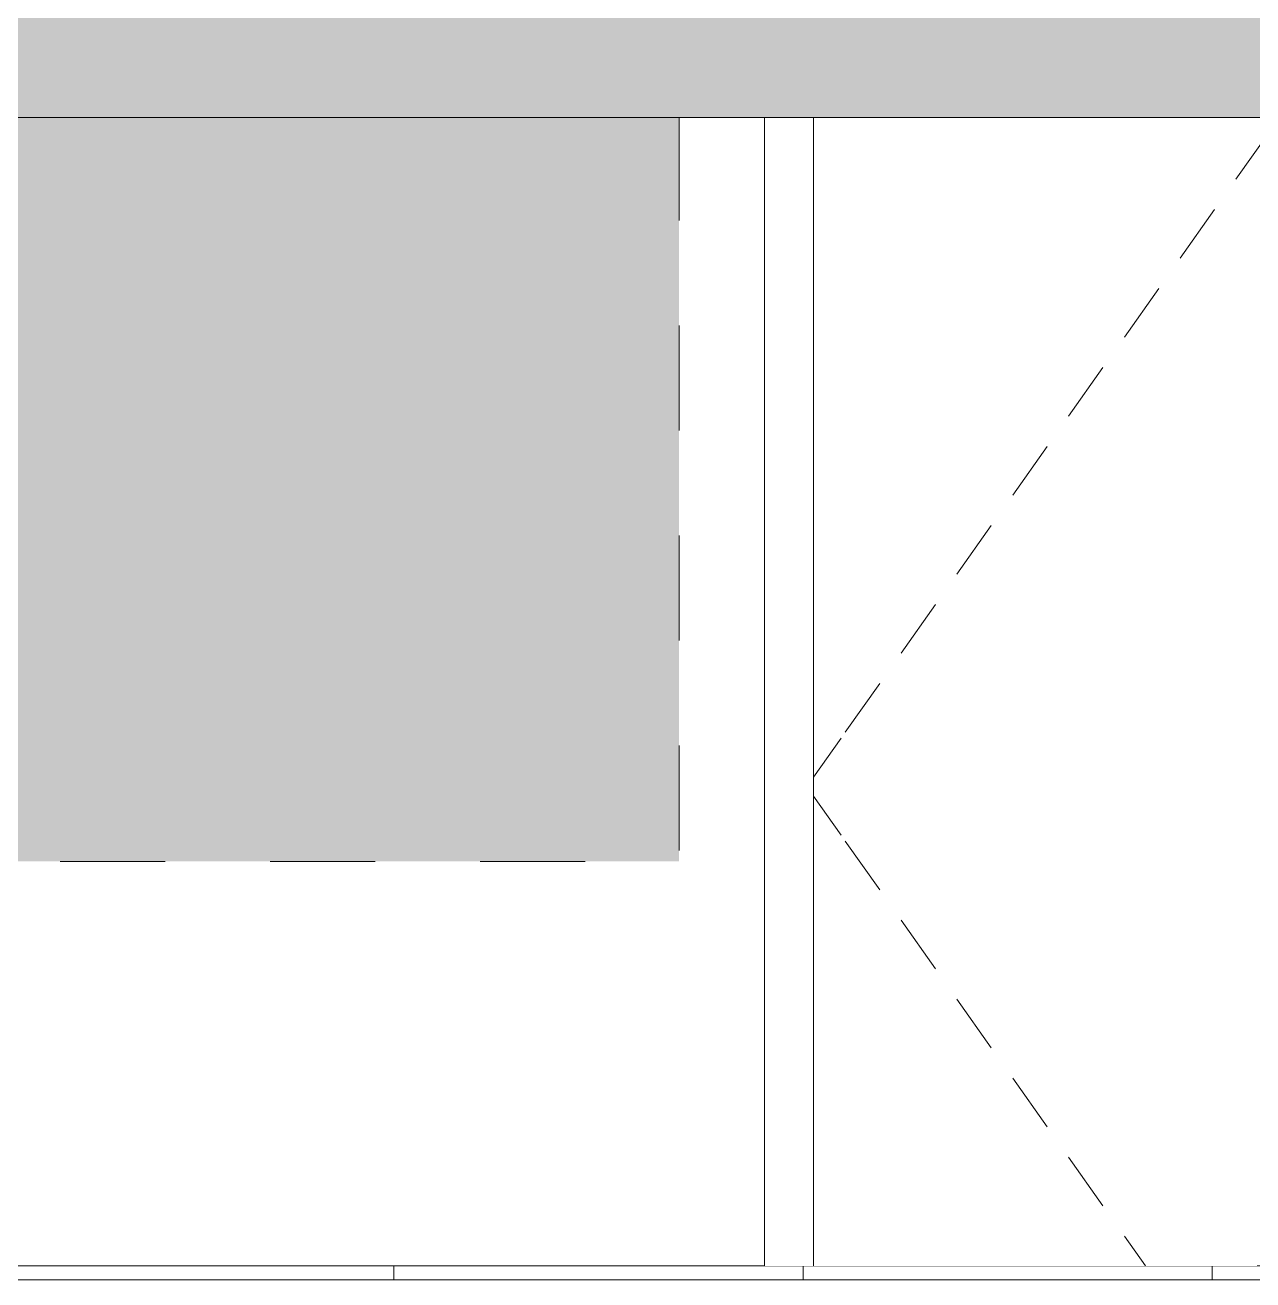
# Model space of a CAD drawing. Header units: millimetres. Extents: x -46169 to 237885, y -84465 to 18123.
# Drawn here: x 225945 to 227595, y -79745 to -78058 of the extents above; entities that cross this region are included whole.
import ezdxf

# ---------------------------------------------------------------- set-up
doc = ezdxf.new("R2010")
doc.units = ezdxf.units.MM
doc.header["$MEASUREMENT"] = 0
doc.linetypes.add('Dashed', pattern=[2822.222233, 1411.111116, -1411.111116])
doc.linetypes.add('Wipeout_Contour', pattern=[1000, 0, -1000])
doc.layers.add('A-35-M_FFE_Sanitary_Pen_No__145', color=7, linetype='Continuous', lineweight=0, true_color=0xa6a6a6)
doc.layers.add('New_ArchiCAD Doors_Pen_No__63', color=7, linetype='Continuous', lineweight=20, true_color=0x606060)
for name, color, linetype, lineweight in [('A-35-M_FFE_Sanitary_Pen_No__191', 7, 'Continuous', 5), ('New_A-35-M_FFE_Fixed_Pen_No__1', 7, 'Continuous', 13), ('New_ArchiCAD Doors_Pen_No__3', 7, 'Continuous', 18), ('New_I-25-M_Wall_Finish_Pen_No__87', 8, 'Continuous', 20)]:
    doc.layers.add(name, color=color, linetype=linetype, lineweight=lineweight)
for name, color, linetype in [('New_A-25-M_Wall_Ext', 7, 'Continuous'), ('New_A-35-M_FFE_Fixed', 7, 'Continuous'), ('New_ArchiCAD Doors', 7, 'Continuous'), ('New_I-25-M_Wall_Finish', 7, 'Continuous')]:
    doc.layers.add(name, color=color, linetype=linetype)

# ---------------------------------------------------------------- blocks, each defined once
blk = doc.blocks.new('Section Elem_264_4', base_point=(208268.8, -84332.6))
at = {"color": 254, "linetype": 'Wipeout_Contour', "lineweight": 0, "ltscale": 1424156.859627192}
blk.add_wipeout([(221798.4, -78182.6), (221798.4, -80282.6), (222310.4, -80282.6), (222310.4, -79726.4), (226938.4, -79726.4), (226938.4, -78182.6)], dxfattribs=at).dxf.layer = 'New_A-25-M_Wall_Ext'
blk = doc.blocks.new('Section Elem_271_4', base_point=(208268.8, -84332.6))
at = {"color": 254, "linetype": 'Wipeout_Contour', "lineweight": 0, "ltscale": 963388.88588}
blk.add_wipeout([(226990.4, -79726.4), (226990.4, -79745.2), (227540.4, -79745.2), (227540.4, -79726.4)], dxfattribs=at).dxf.layer = 'New_A-35-M_FFE_Fixed'
at = {"layer": 'New_A-35-M_FFE_Fixed_Pen_No__1', "linetype": 'Continuous'}
blk.add_line((226990.4, -79726.4), (227540.4, -79726.4), dxfattribs=at)
at = {"color": 254, "linetype": 'Wipeout_Contour', "lineweight": 0, "ltscale": 963401.394036}
blk.add_wipeout([(227540.4, -79745.3), (227540.4, -79745.2), (226990.4, -79745.2), (226990.4, -79745.3)], dxfattribs=at).dxf.layer = 'New_A-35-M_FFE_Fixed'
at = {"layer": 'New_A-35-M_FFE_Fixed_Pen_No__1', "linetype": 'Continuous'}
blk.add_line((226990.4, -79745.2), (227540.4, -79745.2), dxfattribs=at)
blk = doc.blocks.new('Section Elem_274_4', base_point=(208268.8, -84332.6))
at = {"color": 254, "linetype": 'Wipeout_Contour', "lineweight": 0, "ltscale": 965465.098822}
blk.add_wipeout([(227540.4, -79726.4), (227540.4, -79745.2), (228090.4, -79745.2), (228090.4, -79726.4)], dxfattribs=at).dxf.layer = 'New_A-35-M_FFE_Fixed'
at = {"layer": 'New_A-35-M_FFE_Fixed_Pen_No__1', "linetype": 'Continuous'}
for p, q in [((228090.4, -79726.4), (227540.4, -79726.4)), ((227540.4, -79726.4), (227540.4, -79745.2)), ((228090.4, -79745.2), (227540.4, -79745.2)), ((227540.4, -79745.3), (227540.4, -79745.2))]:
    blk.add_line(p, q, dxfattribs=at)
blk = doc.blocks.new('Section Elem_284_4', base_point=(208268.8, -84332.6))
at = {"color": 254, "linetype": 'Wipeout_Contour', "lineweight": 0, "ltscale": 961313.224301}
blk.add_wipeout([(226440.4, -79726.4), (226440.4, -79745.2), (226990.4, -79745.2), (226990.4, -79726.4)], dxfattribs=at).dxf.layer = 'New_A-35-M_FFE_Fixed'
at = {"layer": 'New_A-35-M_FFE_Fixed_Pen_No__1', "linetype": 'Continuous'}
for p, q in [((226990.4, -79726.4), (226440.4, -79726.4)), ((226990.4, -79726.4), (226990.4, -79745.2)), ((226990.4, -79745.2), (226440.4, -79745.2)), ((226990.4, -79745.3), (226990.4, -79745.2))]:
    blk.add_line(p, q, dxfattribs=at)
blk = doc.blocks.new('Section Elem_289_4', base_point=(208268.8, -84332.6))
at = {"color": 254, "linetype": 'Wipeout_Contour', "lineweight": 0, "ltscale": 959238.116443}
blk.add_wipeout([(225890.4, -79726.4), (225890.4, -79745.2), (226440.4, -79745.2), (226440.4, -79726.4)], dxfattribs=at).dxf.layer = 'New_A-35-M_FFE_Fixed'
at = {"layer": 'New_A-35-M_FFE_Fixed_Pen_No__1', "linetype": 'Continuous'}
blk.add_line((226440.4, -79726.4), (225890.4, -79726.4), dxfattribs=at)
at = {"color": 254, "linetype": 'Wipeout_Contour', "lineweight": 0, "ltscale": 959250.678724}
blk.add_wipeout([(225890.4, -79745.3), (226440.4, -79745.3), (226440.4, -79745.2), (225890.4, -79745.2)], dxfattribs=at).dxf.layer = 'New_A-35-M_FFE_Fixed'
at = {"layer": 'New_A-35-M_FFE_Fixed_Pen_No__1', "linetype": 'Continuous'}
for p, q in [((226440.4, -79726.4), (226440.4, -79745.2)), ((226440.4, -79745.2), (225890.4, -79745.2)), ((226440.4, -79745.3), (226440.4, -79745.2))]:
    blk.add_line(p, q, dxfattribs=at)
blk = doc.blocks.new('Section Elem_336_4', base_point=(208268.8, -84332.6))
at = {"color": 254, "linetype": 'Wipeout_Contour', "lineweight": 0, "ltscale": 1201836.762042925}
blk.add_wipeout([(226938.4, -79726.4), (226990.4, -79726.4), (227004.4, -79726.4), (227004.4, -78182.6), (226938.4, -78182.6)], dxfattribs=at).dxf.layer = 'New_ArchiCAD Doors'
at = {"layer": 'New_ArchiCAD Doors_Pen_No__63', "linetype": 'Continuous'}
blk.add_line((226938.4, -79726.4), (226938.4, -78182.6), dxfattribs=at)
at = {"color": 254, "linetype": 'Wipeout_Contour', "lineweight": 0, "ltscale": 962629.908958}
blk.add_wipeout([(227004.4, -79726.4), (227600.4, -79726.4), (227600.4, -78377.6), (227004.4, -78377.6)], dxfattribs=at).dxf.layer = 'New_ArchiCAD Doors'
at = {"layer": 'New_ArchiCAD Doors_Pen_No__3', "linetype": 'Continuous'}
for p, q in [((227468.4, -78412.5), (227422.2, -78477.9)), ((227393.4, -78518.7), (227347.2, -78584)), ((227318.4, -78624.9), (227272.2, -78690.2)), ((227243.4, -78731.1), (227197.2, -78796.4)), ((227168.4, -78837.2), (227122.2, -78902.6)), ((227093.4, -78943.4), (227047.2, -79008.8)), ((227041.6, -79016.8), (227004.4, -79069.4)), ((227041.6, -79147.4), (227004.4, -79094.8)), ((227093.4, -79220.8), (227047.2, -79155.5)), ((227168.4, -79327), (227122.2, -79261.6)), ((227243.4, -79433.2), (227197.2, -79367.8)), ((227318.4, -79539.3), (227272.2, -79474)), ((227393.4, -79645.5), (227347.2, -79580.2)), ((227450.5, -79726.4), (227422.2, -79686.4))]:
    blk.add_line(p, q, dxfattribs=at)
at = {"color": 254, "linetype": 'Wipeout_Contour', "lineweight": 0, "ltscale": 1443599.473458322}
blk.add_wipeout([(227843.4, -78182.6), (227004.4, -78182.6), (227004.4, -78377.6), (227600.4, -78377.6), (227693.4, -78377.6), (227843.4, -78377.6)], dxfattribs=at).dxf.layer = 'New_ArchiCAD Doors'
at = {"layer": 'New_ArchiCAD Doors_Pen_No__3', "linetype": 'Continuous'}
for p, q in [((227618.4, -78200.1), (227572.2, -78265.5)), ((227543.4, -78306.3), (227497.2, -78371.7))]:
    blk.add_line(p, q, dxfattribs=at)
at = {"layer": 'New_ArchiCAD Doors_Pen_No__63', "linetype": 'Continuous'}
blk.add_line((227004.4, -78182.6), (227004.4, -79726.4), dxfattribs=at)
blk = doc.blocks.new('Section Elem_423_4', base_point=(208268.8, -84332.6))
at = {"layer": 'New_I-25-M_Wall_Finish_Pen_No__87', "linetype": 'Continuous'}
blk.add_line((233931.4, -78182.6), (221801.7, -78182.6), dxfattribs=at)

msp = doc.modelspace()

# ---------------------------------------------------------------- block references
at = {"layer": 'New_A-25-M_Wall_Ext'}
msp.add_blockref('Section Elem_264_4', (208268.8, -84332.6), dxfattribs=at)

# ---------------------------------------------------------------- next in the draw order: block references
at = {"layer": 'New_A-35-M_FFE_Fixed'}
msp.add_blockref('Section Elem_271_4', (208268.8, -84332.6), dxfattribs=at)

# ---------------------------------------------------------------- next in the draw order: block references
for name in ['Section Elem_284_4', 'Section Elem_274_4']:
    msp.add_blockref(name, (208268.8, -84332.6), dxfattribs=at)

# ---------------------------------------------------------------- next in the draw order: block references
msp.add_blockref('Section Elem_289_4', (208268.8, -84332.6), dxfattribs=at)
at = {"layer": 'New_ArchiCAD Doors'}
msp.add_blockref('Section Elem_336_4', (208268.8, -84332.6), dxfattribs=at)

# ---------------------------------------------------------------- next in the draw order: hatches: boundary and pattern name
at = {"layer": 'A-35-M_FFE_Sanitary_Pen_No__145', "linetype": 'Continuous', "lineweight": 0, "ltscale": 0.1, "true_color": 0xe8e8e8}
msp.add_hatch(color=254, dxfattribs=at).paths.add_polyline_path([(221711.8, -76082.6), (233931.4, -76082.6), (233931.4, -79182.6), (228815.3, -79182.6), (228815.3, -78182.6), (226823.9, -78182.6), (226823.9, -79182.6), (221711.8, -79182.6)])

# ---------------------------------------------------------------- next in the draw order: linework, layer by layer
at = {"layer": 'A-35-M_FFE_Sanitary_Pen_No__191', "linetype": 'Dashed', "ltscale": 0.1, "flags": 128}
msp.add_lwpolyline([(221711.8, -76082.6), (233931.4, -76082.6), (233931.4, -79182.6), (228815.3, -79182.6), (228815.3, -78182.6), (226823.9, -78182.6), (226823.9, -79182.6), (221711.8, -79182.6)], close=True, dxfattribs=at)

# ---------------------------------------------------------------- next in the draw order: block references
at = {"layer": 'New_I-25-M_Wall_Finish'}
msp.add_blockref('Section Elem_423_4', (208268.8, -84332.6), dxfattribs=at)

doc.saveas('drawing.dxf')
